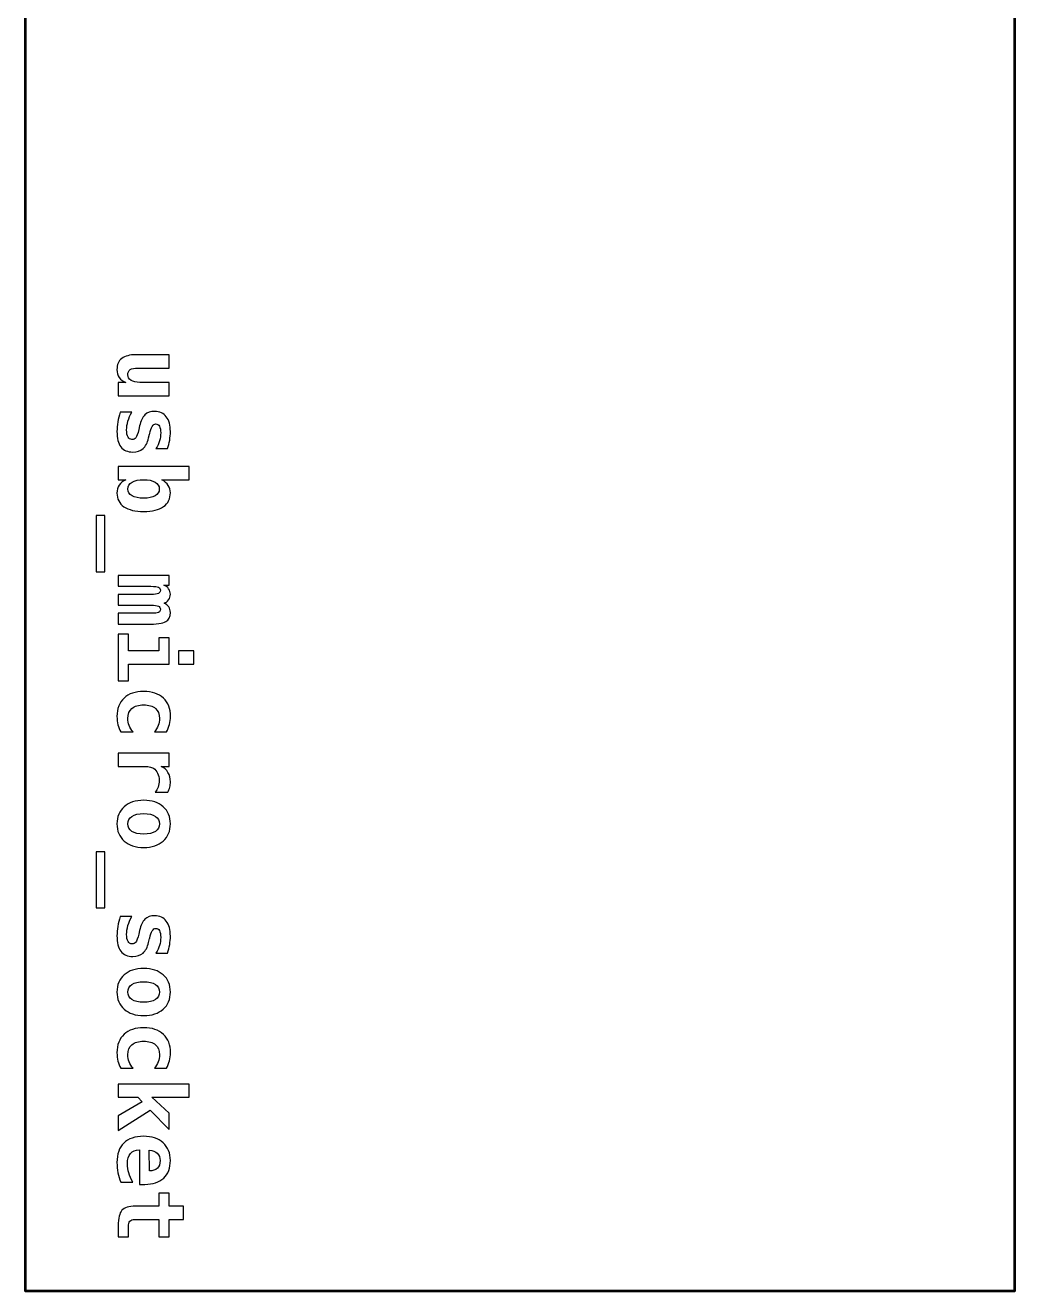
# Model space of a CAD drawing. Header units: centimetres. Extents: x -10.8 to 29.8, y -19.8 to 32.2.
# Drawn here: x 25.25 to 29.75, y -9.25 to -3.5 of the extents above; entities that cross this region are included whole.
import ezdxf

# ---------------------------------------------------------------- set-up
doc = ezdxf.new("R2010")
doc.units = ezdxf.units.CM
doc.header["$MEASUREMENT"] = 0
doc.layers.add('Layer 1', color=7, linetype='Continuous')

msp = doc.modelspace()

# ---------------------------------------------------------------- linework, layer by layer
at = {"layer": 'Layer 1', "lineweight": 53}
msp.add_open_spline([(25.25, 13.25), (25.25, 13.25), (29.75, 13.25), (29.75, 13.25), (29.75, 13.25), (29.75, 13.25), (29.75, -9.25), (29.75, -9.25), (29.75, -9.25), (29.75, -9.25), (25.25, -9.25), (25.25, -9.25), (25.25, -9.25), (25.25, -9.25), (25.25, 13.25), (25.25, 13.25)], degree=3, knots=[0, 0, 0, 0, 0.2, 0.2, 0.2, 0.2, 0.4, 0.4, 0.4, 0.4, 0.6, 0.6, 0.6, 0.6, 1, 1, 1, 1], dxfattribs=at)
at = {"layer": 'Layer 1'}
for points, knots in [([(25.75367, -4.9943), (25.75367, -4.9943), (25.90437, -4.9943), (25.90437, -4.9943), (25.90437, -4.9943), (25.90437, -4.9943), (25.90437, -5.05484), (25.90437, -5.05484), (25.90437, -5.05484), (25.90437, -5.05484), (25.76291, -5.05484), (25.76291, -5.05484), (25.76291, -5.05484), (25.74626, -5.05484), (25.73433, -5.05716), (25.72714, -5.06189), (25.72714, -5.06189), (25.72001, -5.06655), (25.71641, -5.07438), (25.71641, -5.08525), (25.71641, -5.08525), (25.71641, -5.09618), (25.72121, -5.10465), (25.73088, -5.11079), (25.73088, -5.11079), (25.74054, -5.11692), (25.75402, -5.12003), (25.77145, -5.12003), (25.77145, -5.12003), (25.77145, -5.12003), (25.90437, -5.12003), (25.90437, -5.12003), (25.90437, -5.12003), (25.90437, -5.12003), (25.90437, -5.18056), (25.90437, -5.18056), (25.90437, -5.18056), (25.90437, -5.18056), (25.67281, -5.18056), (25.67281, -5.18056), (25.67281, -5.18056), (25.67281, -5.18056), (25.67281, -5.12003), (25.67281, -5.12003), (25.67281, -5.12003), (25.67281, -5.12003), (25.7071, -5.12003), (25.7071, -5.12003), (25.7071, -5.12003), (25.69433, -5.11572), (25.68445, -5.10846), (25.6774, -5.09823), (25.6774, -5.09823), (25.67041, -5.08793), (25.66688, -5.07558), (25.66688, -5.06112), (25.66688, -5.06112), (25.66688, -5.03903), (25.67415, -5.02238), (25.68876, -5.01116), (25.68876, -5.01116), (25.70336, -4.99994), (25.72502, -4.9943), (25.75367, -4.9943)], [0, 0, 0, 0, 0.0588235, 0.0588235, 0.0588235, 0.0588235, 0.1176471, 0.1176471, 0.1176471, 0.1176471, 0.1764706, 0.1764706, 0.1764706, 0.1764706, 0.2352941, 0.2352941, 0.2352941, 0.2352941, 0.2941176, 0.2941176, 0.2941176, 0.2941176, 0.3529412, 0.3529412, 0.3529412, 0.3529412, 0.4117647, 0.4117647, 0.4117647, 0.4117647, 0.4705882, 0.4705882, 0.4705882, 0.4705882, 0.5294118, 0.5294118, 0.5294118, 0.5294118, 0.5882353, 0.5882353, 0.5882353, 0.5882353, 0.6470588, 0.6470588, 0.6470588, 0.6470588, 0.7058824, 0.7058824, 0.7058824, 0.7058824, 0.7647059, 0.7647059, 0.7647059, 0.7647059, 0.8235294, 0.8235294, 0.8235294, 0.8235294, 0.8823529, 0.8823529, 0.8823529, 0.8823529, 1, 1, 1, 1]), ([(25.89717, -5.42101), (25.89717, -5.42101), (25.84426, -5.42101), (25.84426, -5.42101), (25.84426, -5.42101), (25.85138, -5.40986), (25.85675, -5.39822), (25.86042, -5.38616), (25.86042, -5.38616), (25.86401, -5.37409), (25.86585, -5.36196), (25.86585, -5.34982), (25.86585, -5.34982), (25.86585, -5.33628), (25.86387, -5.32604), (25.85999, -5.3192), (25.85999, -5.3192), (25.85604, -5.31229), (25.85026, -5.30883), (25.84257, -5.30883), (25.84257, -5.30883), (25.83156, -5.30883), (25.8226, -5.32358), (25.81568, -5.35307), (25.81568, -5.35307), (25.81568, -5.35307), (25.81512, -5.35533), (25.81512, -5.35533), (25.81512, -5.35533), (25.81512, -5.35533), (25.81096, -5.37268), (25.81096, -5.37268), (25.81096, -5.37268), (25.80574, -5.39477), (25.79727, -5.41099), (25.78563, -5.42122), (25.78563, -5.42122), (25.77399, -5.43152), (25.75825, -5.43667), (25.73843, -5.43667), (25.73843, -5.43667), (25.71458, -5.43667), (25.69666, -5.42884), (25.68473, -5.41325), (25.68473, -5.41325), (25.67281, -5.39759), (25.66688, -5.37409), (25.66688, -5.3427), (25.66688, -5.3427), (25.66688, -5.3288), (25.66808, -5.31447), (25.67048, -5.29994), (25.67048, -5.29994), (25.67288, -5.28533), (25.67648, -5.27052), (25.68128, -5.25549), (25.68128, -5.25549), (25.68128, -5.25549), (25.73419, -5.25549), (25.73419, -5.25549), (25.73419, -5.25549), (25.72664, -5.26882), (25.72086, -5.28244), (25.71691, -5.29627), (25.71691, -5.29627), (25.71289, -5.3101), (25.71091, -5.32343), (25.71091, -5.33642), (25.71091, -5.33642), (25.71091, -5.3506), (25.71296, -5.36132), (25.71712, -5.36859), (25.71712, -5.36859), (25.72121, -5.37586), (25.72721, -5.37953), (25.73504, -5.37953), (25.73504, -5.37953), (25.7428, -5.37953), (25.74873, -5.37691), (25.75282, -5.37176), (25.75282, -5.37176), (25.75698, -5.36661), (25.76136, -5.35434), (25.76608, -5.33486), (25.76608, -5.33486), (25.76608, -5.33486), (25.76975, -5.31814), (25.76975, -5.31814), (25.76975, -5.31814), (25.77504, -5.295), (25.78323, -5.27814), (25.79438, -5.26755), (25.79438, -5.26755), (25.80552, -5.25697), (25.82048, -5.25168), (25.83918, -5.25168), (25.83918, -5.25168), (25.86154, -5.25168), (25.8789, -5.25972), (25.89125, -5.27588), (25.89125, -5.27588), (25.90367, -5.29197), (25.90987, -5.31469), (25.90987, -5.3439), (25.90987, -5.3439), (25.90987, -5.35702), (25.90882, -5.37007), (25.9067, -5.38305), (25.9067, -5.38305), (25.90458, -5.39611), (25.90141, -5.40874), (25.89717, -5.42101)], [0, 0, 0, 0, 0.0344828, 0.0344828, 0.0344828, 0.0344828, 0.0689655, 0.0689655, 0.0689655, 0.0689655, 0.1034483, 0.1034483, 0.1034483, 0.1034483, 0.137931, 0.137931, 0.137931, 0.137931, 0.1724138, 0.1724138, 0.1724138, 0.1724138, 0.2068966, 0.2068966, 0.2068966, 0.2068966, 0.2413793, 0.2413793, 0.2413793, 0.2413793, 0.2758621, 0.2758621, 0.2758621, 0.2758621, 0.3103448, 0.3103448, 0.3103448, 0.3103448, 0.3448276, 0.3448276, 0.3448276, 0.3448276, 0.3793103, 0.3793103, 0.3793103, 0.3793103, 0.4137931, 0.4137931, 0.4137931, 0.4137931, 0.4482759, 0.4482759, 0.4482759, 0.4482759, 0.4827586, 0.4827586, 0.4827586, 0.4827586, 0.5172414, 0.5172414, 0.5172414, 0.5172414, 0.5517241, 0.5517241, 0.5517241, 0.5517241, 0.5862069, 0.5862069, 0.5862069, 0.5862069, 0.6206897, 0.6206897, 0.6206897, 0.6206897, 0.6551724, 0.6551724, 0.6551724, 0.6551724, 0.6896552, 0.6896552, 0.6896552, 0.6896552, 0.7241379, 0.7241379, 0.7241379, 0.7241379, 0.7586207, 0.7586207, 0.7586207, 0.7586207, 0.7931034, 0.7931034, 0.7931034, 0.7931034, 0.8275862, 0.8275862, 0.8275862, 0.8275862, 0.862069, 0.862069, 0.862069, 0.862069, 0.8965517, 0.8965517, 0.8965517, 0.8965517, 0.9310345, 0.9310345, 0.9310345, 0.9310345, 1, 1, 1, 1]), ([(25.87149, -5.5624), (25.88426, -5.56981), (25.89386, -5.57849), (25.90028, -5.58829), (25.90028, -5.58829), (25.9067, -5.59817), (25.90987, -5.60925), (25.90987, -5.62167), (25.90987, -5.62167), (25.90987, -5.64904), (25.89943, -5.67021), (25.87848, -5.68495), (25.87848, -5.68495), (25.85752, -5.69977), (25.82754, -5.70718), (25.78838, -5.70718), (25.78838, -5.70718), (25.74979, -5.70718), (25.71994, -5.69991), (25.6987, -5.68531), (25.6987, -5.68531), (25.67747, -5.6707), (25.66688, -5.65017), (25.66688, -5.62371), (25.66688, -5.62371), (25.66688, -5.60981), (25.67027, -5.59775), (25.67697, -5.58738), (25.67697, -5.58738), (25.68375, -5.57707), (25.69376, -5.56875), (25.7071, -5.5624), (25.7071, -5.5624), (25.7071, -5.5624), (25.67281, -5.5624), (25.67281, -5.5624), (25.67281, -5.5624), (25.67281, -5.5624), (25.67281, -5.50186), (25.67281, -5.50186), (25.67281, -5.50186), (25.67281, -5.50186), (25.99454, -5.50186), (25.99454, -5.50186), (25.99454, -5.50186), (25.99454, -5.50186), (25.99454, -5.5624), (25.99454, -5.5624), (25.99454, -5.5624), (25.99454, -5.5624), (25.87149, -5.5624), (25.87149, -5.5624)], [0, 0, 0, 0, 0.0714286, 0.0714286, 0.0714286, 0.0714286, 0.1428571, 0.1428571, 0.1428571, 0.1428571, 0.2142857, 0.2142857, 0.2142857, 0.2142857, 0.2857143, 0.2857143, 0.2857143, 0.2857143, 0.3571429, 0.3571429, 0.3571429, 0.3571429, 0.4285714, 0.4285714, 0.4285714, 0.4285714, 0.5, 0.5, 0.5, 0.5, 0.5714286, 0.5714286, 0.5714286, 0.5714286, 0.6428571, 0.6428571, 0.6428571, 0.6428571, 0.7142857, 0.7142857, 0.7142857, 0.7142857, 0.7857143, 0.7857143, 0.7857143, 0.7857143, 0.8571429, 0.8571429, 0.8571429, 0.8571429, 1, 1, 1, 1]), ([(25.78796, -5.64664), (25.81032, -5.64664), (25.82782, -5.6429), (25.84045, -5.63549), (25.84045, -5.63549), (25.85315, -5.62809), (25.8595, -5.61778), (25.8595, -5.60473), (25.8595, -5.60473), (25.8595, -5.59168), (25.85315, -5.58131), (25.84045, -5.57376), (25.84045, -5.57376), (25.82782, -5.56621), (25.81032, -5.5624), (25.78796, -5.5624), (25.78796, -5.5624), (25.76566, -5.5624), (25.74809, -5.56621), (25.73546, -5.57376), (25.73546, -5.57376), (25.72276, -5.58131), (25.71641, -5.59168), (25.71641, -5.60473), (25.71641, -5.60473), (25.71641, -5.61778), (25.72276, -5.62809), (25.73546, -5.63549), (25.73546, -5.63549), (25.74809, -5.6429), (25.76566, -5.64664), (25.78796, -5.64664)], [0, 0, 0, 0, 0.1111111, 0.1111111, 0.1111111, 0.1111111, 0.2222222, 0.2222222, 0.2222222, 0.2222222, 0.3333333, 0.3333333, 0.3333333, 0.3333333, 0.4444444, 0.4444444, 0.4444444, 0.4444444, 0.5555556, 0.5555556, 0.5555556, 0.5555556, 0.6666667, 0.6666667, 0.6666667, 0.6666667, 0.7777778, 0.7777778, 0.7777778, 0.7777778, 1, 1, 1, 1]), ([(25.61227, -5.98064), (25.61227, -5.98064), (25.5729, -5.98064), (25.5729, -5.98064), (25.5729, -5.98064), (25.5729, -5.98064), (25.5729, -5.7258), (25.5729, -5.7258), (25.5729, -5.7258), (25.5729, -5.7258), (25.61227, -5.7258), (25.61227, -5.7258), (25.61227, -5.7258), (25.61227, -5.7258), (25.61227, -5.98064), (25.61227, -5.98064)], [0, 0, 0, 0, 0.2, 0.2, 0.2, 0.2, 0.4, 0.4, 0.4, 0.4, 0.6, 0.6, 0.6, 0.6, 1, 1, 1, 1]), ([(25.88116, -6.1233), (25.89097, -6.12782), (25.89816, -6.1336), (25.90282, -6.14066), (25.90282, -6.14066), (25.90755, -6.14771), (25.90987, -6.15632), (25.90987, -6.16648), (25.90987, -6.16648), (25.90987, -6.18645), (25.90296, -6.20028), (25.8892, -6.2079), (25.8892, -6.2079), (25.87544, -6.21559), (25.84673, -6.2194), (25.8032, -6.2194), (25.8032, -6.2194), (25.8032, -6.2194), (25.67281, -6.2194), (25.67281, -6.2194), (25.67281, -6.2194), (25.67281, -6.2194), (25.67281, -6.16987), (25.67281, -6.16987), (25.67281, -6.16987), (25.67281, -6.16987), (25.8214, -6.16987), (25.8214, -6.16987), (25.8214, -6.16987), (25.83861, -6.16987), (25.85011, -6.16853), (25.8559, -6.16592), (25.8559, -6.16592), (25.86169, -6.16331), (25.86458, -6.15858), (25.86458, -6.15167), (25.86458, -6.15167), (25.86458, -6.14475), (25.86162, -6.13995), (25.85569, -6.1372), (25.85569, -6.1372), (25.84976, -6.13445), (25.83833, -6.13304), (25.8214, -6.13304), (25.8214, -6.13304), (25.8214, -6.13304), (25.67281, -6.13304), (25.67281, -6.13304), (25.67281, -6.13304), (25.67281, -6.13304), (25.67281, -6.08393), (25.67281, -6.08393), (25.67281, -6.08393), (25.67281, -6.08393), (25.8214, -6.08393), (25.8214, -6.08393), (25.8214, -6.08393), (25.83833, -6.08393), (25.84976, -6.08252), (25.85569, -6.07977), (25.85569, -6.07977), (25.86162, -6.07702), (25.86458, -6.07222), (25.86458, -6.06531), (25.86458, -6.06531), (25.86458, -6.05839), (25.86169, -6.05366), (25.8559, -6.05105), (25.8559, -6.05105), (25.85011, -6.04844), (25.83861, -6.0471), (25.8214, -6.0471), (25.8214, -6.0471), (25.8214, -6.0471), (25.67281, -6.0471), (25.67281, -6.0471), (25.67281, -6.0471), (25.67281, -6.0471), (25.67281, -5.99757), (25.67281, -5.99757), (25.67281, -5.99757), (25.67281, -5.99757), (25.90437, -5.99757), (25.90437, -5.99757), (25.90437, -5.99757), (25.90437, -5.99757), (25.90437, -6.0416), (25.90437, -6.0416), (25.90437, -6.0416), (25.90437, -6.0416), (25.88031, -6.0416), (25.88031, -6.0416), (25.88031, -6.0416), (25.88941, -6.04506), (25.89661, -6.05056), (25.9019, -6.05818), (25.9019, -6.05818), (25.90719, -6.06573), (25.90987, -6.0742), (25.90987, -6.08358), (25.90987, -6.08358), (25.90987, -6.09296), (25.90705, -6.1015), (25.90148, -6.10926), (25.90148, -6.10926), (25.8959, -6.11695), (25.88913, -6.12168), (25.88116, -6.1233)], [0, 0, 0, 0, 0.0357143, 0.0357143, 0.0357143, 0.0357143, 0.0714286, 0.0714286, 0.0714286, 0.0714286, 0.1071429, 0.1071429, 0.1071429, 0.1071429, 0.1428571, 0.1428571, 0.1428571, 0.1428571, 0.1785714, 0.1785714, 0.1785714, 0.1785714, 0.2142857, 0.2142857, 0.2142857, 0.2142857, 0.25, 0.25, 0.25, 0.25, 0.2857143, 0.2857143, 0.2857143, 0.2857143, 0.3214286, 0.3214286, 0.3214286, 0.3214286, 0.3571429, 0.3571429, 0.3571429, 0.3571429, 0.3928571, 0.3928571, 0.3928571, 0.3928571, 0.4285714, 0.4285714, 0.4285714, 0.4285714, 0.4642857, 0.4642857, 0.4642857, 0.4642857, 0.5, 0.5, 0.5, 0.5, 0.5357143, 0.5357143, 0.5357143, 0.5357143, 0.5714286, 0.5714286, 0.5714286, 0.5714286, 0.6071429, 0.6071429, 0.6071429, 0.6071429, 0.6428571, 0.6428571, 0.6428571, 0.6428571, 0.6785714, 0.6785714, 0.6785714, 0.6785714, 0.7142857, 0.7142857, 0.7142857, 0.7142857, 0.75, 0.75, 0.75, 0.75, 0.7857143, 0.7857143, 0.7857143, 0.7857143, 0.8214286, 0.8214286, 0.8214286, 0.8214286, 0.8571429, 0.8571429, 0.8571429, 0.8571429, 0.8928571, 0.8928571, 0.8928571, 0.8928571, 0.9285714, 0.9285714, 0.9285714, 0.9285714, 1, 1, 1, 1]), ([(25.90437, -6.2812), (25.90437, -6.2812), (25.90437, -6.401), (25.90437, -6.401), (25.90437, -6.401), (25.90437, -6.401), (25.71938, -6.401), (25.71938, -6.401), (25.71938, -6.401), (25.71938, -6.401), (25.71938, -6.47635), (25.71938, -6.47635), (25.71938, -6.47635), (25.71938, -6.47635), (25.67281, -6.47635), (25.67281, -6.47635), (25.67281, -6.47635), (25.67281, -6.47635), (25.67281, -6.26511), (25.67281, -6.26511), (25.67281, -6.26511), (25.67281, -6.26511), (25.71938, -6.26511), (25.71938, -6.26511), (25.71938, -6.26511), (25.71938, -6.26511), (25.71938, -6.34047), (25.71938, -6.34047), (25.71938, -6.34047), (25.71938, -6.34047), (25.85781, -6.34047), (25.85781, -6.34047), (25.85781, -6.34047), (25.85781, -6.34047), (25.85781, -6.2812), (25.85781, -6.2812), (25.85781, -6.2812), (25.85781, -6.2812), (25.90437, -6.2812), (25.90437, -6.2812)], [0, 0, 0, 0, 0.0909091, 0.0909091, 0.0909091, 0.0909091, 0.1818182, 0.1818182, 0.1818182, 0.1818182, 0.2727273, 0.2727273, 0.2727273, 0.2727273, 0.3636364, 0.3636364, 0.3636364, 0.3636364, 0.4545455, 0.4545455, 0.4545455, 0.4545455, 0.5454545, 0.5454545, 0.5454545, 0.5454545, 0.6363636, 0.6363636, 0.6363636, 0.6363636, 0.7272727, 0.7272727, 0.7272727, 0.7272727, 0.8181818, 0.8181818, 0.8181818, 0.8181818, 1, 1, 1, 1]), ([(26.01698, -6.34047), (26.01698, -6.34047), (26.01698, -6.401), (26.01698, -6.401), (26.01698, -6.401), (26.01698, -6.401), (25.94628, -6.401), (25.94628, -6.401), (25.94628, -6.401), (25.94628, -6.401), (25.94628, -6.34047), (25.94628, -6.34047), (25.94628, -6.34047), (25.94628, -6.34047), (26.01698, -6.34047), (26.01698, -6.34047)], [0, 0, 0, 0, 0.2, 0.2, 0.2, 0.2, 0.4, 0.4, 0.4, 0.4, 0.6, 0.6, 0.6, 0.6, 1, 1, 1, 1]), ([(25.68466, -6.7096), (25.67874, -6.69937), (25.67429, -6.68844), (25.67133, -6.67673), (25.67133, -6.67673), (25.66837, -6.66501), (25.66688, -6.65246), (25.66688, -6.63891), (25.66688, -6.63891), (25.66688, -6.60321), (25.67761, -6.57534), (25.69913, -6.55523), (25.69913, -6.55523), (25.72058, -6.53512), (25.75035, -6.52503), (25.78838, -6.52503), (25.78838, -6.52503), (25.82655, -6.52503), (25.85639, -6.53519), (25.87798, -6.55544), (25.87798, -6.55544), (25.8995, -6.57569), (25.9103, -6.60363), (25.9103, -6.63933), (25.9103, -6.63933), (25.9103, -6.65175), (25.90882, -6.66367), (25.90592, -6.67517), (25.90592, -6.67517), (25.90303, -6.68667), (25.89859, -6.69818), (25.89252, -6.7096), (25.89252, -6.7096), (25.89252, -6.7096), (25.83706, -6.7096), (25.83706, -6.7096), (25.83706, -6.7096), (25.84468, -6.70079), (25.85054, -6.69112), (25.85463, -6.68054), (25.85463, -6.68054), (25.85872, -6.67002), (25.86077, -6.65909), (25.86077, -6.6478), (25.86077, -6.6478), (25.86077, -6.62811), (25.85449, -6.61294), (25.84193, -6.60236), (25.84193, -6.60236), (25.82937, -6.59171), (25.81152, -6.58642), (25.78838, -6.58642), (25.78838, -6.58642), (25.76524, -6.58642), (25.74746, -6.59171), (25.73504, -6.60236), (25.73504, -6.60236), (25.72262, -6.61294), (25.71641, -6.62811), (25.71641, -6.6478), (25.71641, -6.6478), (25.71641, -6.65951), (25.71839, -6.67045), (25.72227, -6.68068), (25.72227, -6.68068), (25.72622, -6.69084), (25.73215, -6.7005), (25.74012, -6.7096), (25.74012, -6.7096), (25.74012, -6.7096), (25.68466, -6.7096), (25.68466, -6.7096)], [0, 0, 0, 0, 0.0526316, 0.0526316, 0.0526316, 0.0526316, 0.1052632, 0.1052632, 0.1052632, 0.1052632, 0.1578947, 0.1578947, 0.1578947, 0.1578947, 0.2105263, 0.2105263, 0.2105263, 0.2105263, 0.2631579, 0.2631579, 0.2631579, 0.2631579, 0.3157895, 0.3157895, 0.3157895, 0.3157895, 0.3684211, 0.3684211, 0.3684211, 0.3684211, 0.4210526, 0.4210526, 0.4210526, 0.4210526, 0.4736842, 0.4736842, 0.4736842, 0.4736842, 0.5263158, 0.5263158, 0.5263158, 0.5263158, 0.5789474, 0.5789474, 0.5789474, 0.5789474, 0.6315789, 0.6315789, 0.6315789, 0.6315789, 0.6842105, 0.6842105, 0.6842105, 0.6842105, 0.7368421, 0.7368421, 0.7368421, 0.7368421, 0.7894737, 0.7894737, 0.7894737, 0.7894737, 0.8421053, 0.8421053, 0.8421053, 0.8421053, 0.8947368, 0.8947368, 0.8947368, 0.8947368, 1, 1, 1, 1]), ([(25.84045, -6.98307), (25.84652, -6.97644), (25.8511, -6.96868), (25.85414, -6.95979), (25.85414, -6.95979), (25.85717, -6.9509), (25.85865, -6.94116), (25.85865, -6.93051), (25.85865, -6.93051), (25.85865, -6.91774), (25.85639, -6.90652), (25.85195, -6.89692), (25.85195, -6.89692), (25.84743, -6.88733), (25.84094, -6.87992), (25.83241, -6.8747), (25.83241, -6.8747), (25.82718, -6.87138), (25.82083, -6.86905), (25.81336, -6.86778), (25.81336, -6.86778), (25.80595, -6.86644), (25.79466, -6.86581), (25.77949, -6.86581), (25.77949, -6.86581), (25.77949, -6.86581), (25.67281, -6.86581), (25.67281, -6.86581), (25.67281, -6.86581), (25.67281, -6.86581), (25.67281, -6.80527), (25.67281, -6.80527), (25.67281, -6.80527), (25.67281, -6.80527), (25.90437, -6.80527), (25.90437, -6.80527), (25.90437, -6.80527), (25.90437, -6.80527), (25.90437, -6.86581), (25.90437, -6.86581), (25.90437, -6.86581), (25.90437, -6.86581), (25.86832, -6.86581), (25.86832, -6.86581), (25.86832, -6.86581), (25.88158, -6.87174), (25.89181, -6.88084), (25.89901, -6.89311), (25.89901, -6.89311), (25.90628, -6.90539), (25.90987, -6.91971), (25.90987, -6.93615), (25.90987, -6.93615), (25.90987, -6.94441), (25.90889, -6.95252), (25.90684, -6.96042), (25.90684, -6.96042), (25.90487, -6.96833), (25.9019, -6.97587), (25.89802, -6.98307), (25.89802, -6.98307), (25.89802, -6.98307), (25.84045, -6.98307), (25.84045, -6.98307)], [0, 0, 0, 0, 0.0588235, 0.0588235, 0.0588235, 0.0588235, 0.1176471, 0.1176471, 0.1176471, 0.1176471, 0.1764706, 0.1764706, 0.1764706, 0.1764706, 0.2352941, 0.2352941, 0.2352941, 0.2352941, 0.2941176, 0.2941176, 0.2941176, 0.2941176, 0.3529412, 0.3529412, 0.3529412, 0.3529412, 0.4117647, 0.4117647, 0.4117647, 0.4117647, 0.4705882, 0.4705882, 0.4705882, 0.4705882, 0.5294118, 0.5294118, 0.5294118, 0.5294118, 0.5882353, 0.5882353, 0.5882353, 0.5882353, 0.6470588, 0.6470588, 0.6470588, 0.6470588, 0.7058824, 0.7058824, 0.7058824, 0.7058824, 0.7647059, 0.7647059, 0.7647059, 0.7647059, 0.8235294, 0.8235294, 0.8235294, 0.8235294, 0.8823529, 0.8823529, 0.8823529, 0.8823529, 1, 1, 1, 1]), ([(25.78838, -7.02032), (25.8257, -7.02032), (25.85527, -7.02999), (25.87714, -7.04932), (25.87714, -7.04932), (25.89894, -7.06872), (25.90987, -7.09468), (25.90987, -7.12735), (25.90987, -7.12735), (25.90987, -7.16009), (25.89894, -7.18612), (25.87714, -7.20553), (25.87714, -7.20553), (25.85527, -7.22486), (25.8257, -7.23452), (25.78838, -7.23452), (25.78838, -7.23452), (25.75106, -7.23452), (25.72149, -7.22486), (25.69962, -7.20553), (25.69962, -7.20553), (25.67782, -7.18612), (25.66688, -7.16009), (25.66688, -7.12735), (25.66688, -7.12735), (25.66688, -7.09468), (25.67782, -7.06872), (25.69962, -7.04932), (25.69962, -7.04932), (25.72149, -7.02999), (25.75106, -7.02032), (25.78838, -7.02032)], [0, 0, 0, 0, 0.1111111, 0.1111111, 0.1111111, 0.1111111, 0.2222222, 0.2222222, 0.2222222, 0.2222222, 0.3333333, 0.3333333, 0.3333333, 0.3333333, 0.4444444, 0.4444444, 0.4444444, 0.4444444, 0.5555556, 0.5555556, 0.5555556, 0.5555556, 0.6666667, 0.6666667, 0.6666667, 0.6666667, 0.7777778, 0.7777778, 0.7777778, 0.7777778, 1, 1, 1, 1]), ([(25.86077, -7.12735), (25.86077, -7.11289), (25.85442, -7.10153), (25.84165, -7.09327), (25.84165, -7.09327), (25.82888, -7.08502), (25.8111, -7.08086), (25.78838, -7.08086), (25.78838, -7.08086), (25.76566, -7.08086), (25.74788, -7.08502), (25.73511, -7.09327), (25.73511, -7.09327), (25.72234, -7.10153), (25.71599, -7.11289), (25.71599, -7.12735), (25.71599, -7.12735), (25.71599, -7.14189), (25.72234, -7.15332), (25.73511, -7.16157), (25.73511, -7.16157), (25.74788, -7.16983), (25.76566, -7.17399), (25.78838, -7.17399), (25.78838, -7.17399), (25.8111, -7.17399), (25.82888, -7.16983), (25.84165, -7.16157), (25.84165, -7.16157), (25.85442, -7.15332), (25.86077, -7.14189), (25.86077, -7.12735)], [0, 0, 0, 0, 0.1111111, 0.1111111, 0.1111111, 0.1111111, 0.2222222, 0.2222222, 0.2222222, 0.2222222, 0.3333333, 0.3333333, 0.3333333, 0.3333333, 0.4444444, 0.4444444, 0.4444444, 0.4444444, 0.5555556, 0.5555556, 0.5555556, 0.5555556, 0.6666667, 0.6666667, 0.6666667, 0.6666667, 0.7777778, 0.7777778, 0.7777778, 0.7777778, 1, 1, 1, 1]), ([(25.61227, -7.50968), (25.61227, -7.50968), (25.5729, -7.50968), (25.5729, -7.50968), (25.5729, -7.50968), (25.5729, -7.50968), (25.5729, -7.25484), (25.5729, -7.25484), (25.5729, -7.25484), (25.5729, -7.25484), (25.61227, -7.25484), (25.61227, -7.25484), (25.61227, -7.25484), (25.61227, -7.25484), (25.61227, -7.50968), (25.61227, -7.50968)], [0, 0, 0, 0, 0.2, 0.2, 0.2, 0.2, 0.4, 0.4, 0.4, 0.4, 0.6, 0.6, 0.6, 0.6, 1, 1, 1, 1]), ([(25.89717, -7.71457), (25.89717, -7.71457), (25.84426, -7.71457), (25.84426, -7.71457), (25.84426, -7.71457), (25.85138, -7.70342), (25.85675, -7.69178), (25.86042, -7.67972), (25.86042, -7.67972), (25.86401, -7.66765), (25.86585, -7.65552), (25.86585, -7.64338), (25.86585, -7.64338), (25.86585, -7.62984), (25.86387, -7.6196), (25.85999, -7.61276), (25.85999, -7.61276), (25.85604, -7.60585), (25.85026, -7.60239), (25.84257, -7.60239), (25.84257, -7.60239), (25.83156, -7.60239), (25.8226, -7.61714), (25.81568, -7.64663), (25.81568, -7.64663), (25.81568, -7.64663), (25.81512, -7.64889), (25.81512, -7.64889), (25.81512, -7.64889), (25.81512, -7.64889), (25.81096, -7.66624), (25.81096, -7.66624), (25.81096, -7.66624), (25.80574, -7.68833), (25.79727, -7.70455), (25.78563, -7.71478), (25.78563, -7.71478), (25.77399, -7.72508), (25.75825, -7.73023), (25.73843, -7.73023), (25.73843, -7.73023), (25.71458, -7.73023), (25.69666, -7.7224), (25.68473, -7.70681), (25.68473, -7.70681), (25.67281, -7.69115), (25.66688, -7.66765), (25.66688, -7.63626), (25.66688, -7.63626), (25.66688, -7.62236), (25.66808, -7.60803), (25.67048, -7.5935), (25.67048, -7.5935), (25.67288, -7.57889), (25.67648, -7.56408), (25.68128, -7.54905), (25.68128, -7.54905), (25.68128, -7.54905), (25.73419, -7.54905), (25.73419, -7.54905), (25.73419, -7.54905), (25.72664, -7.56238), (25.72086, -7.576), (25.71691, -7.58983), (25.71691, -7.58983), (25.71289, -7.60366), (25.71091, -7.61699), (25.71091, -7.62998), (25.71091, -7.62998), (25.71091, -7.64416), (25.71296, -7.65488), (25.71712, -7.66215), (25.71712, -7.66215), (25.72121, -7.66942), (25.72721, -7.67309), (25.73504, -7.67309), (25.73504, -7.67309), (25.7428, -7.67309), (25.74873, -7.67047), (25.75282, -7.66532), (25.75282, -7.66532), (25.75698, -7.66017), (25.76136, -7.6479), (25.76608, -7.62842), (25.76608, -7.62842), (25.76608, -7.62842), (25.76975, -7.6117), (25.76975, -7.6117), (25.76975, -7.6117), (25.77504, -7.58856), (25.78323, -7.5717), (25.79438, -7.56111), (25.79438, -7.56111), (25.80552, -7.55053), (25.82048, -7.54524), (25.83918, -7.54524), (25.83918, -7.54524), (25.86154, -7.54524), (25.8789, -7.55328), (25.89125, -7.56944), (25.89125, -7.56944), (25.90367, -7.58553), (25.90987, -7.60825), (25.90987, -7.63746), (25.90987, -7.63746), (25.90987, -7.65058), (25.90882, -7.66363), (25.9067, -7.67661), (25.9067, -7.67661), (25.90458, -7.68967), (25.90141, -7.7023), (25.89717, -7.71457)], [0, 0, 0, 0, 0.0344828, 0.0344828, 0.0344828, 0.0344828, 0.0689655, 0.0689655, 0.0689655, 0.0689655, 0.1034483, 0.1034483, 0.1034483, 0.1034483, 0.137931, 0.137931, 0.137931, 0.137931, 0.1724138, 0.1724138, 0.1724138, 0.1724138, 0.2068966, 0.2068966, 0.2068966, 0.2068966, 0.2413793, 0.2413793, 0.2413793, 0.2413793, 0.2758621, 0.2758621, 0.2758621, 0.2758621, 0.3103448, 0.3103448, 0.3103448, 0.3103448, 0.3448276, 0.3448276, 0.3448276, 0.3448276, 0.3793103, 0.3793103, 0.3793103, 0.3793103, 0.4137931, 0.4137931, 0.4137931, 0.4137931, 0.4482759, 0.4482759, 0.4482759, 0.4482759, 0.4827586, 0.4827586, 0.4827586, 0.4827586, 0.5172414, 0.5172414, 0.5172414, 0.5172414, 0.5517241, 0.5517241, 0.5517241, 0.5517241, 0.5862069, 0.5862069, 0.5862069, 0.5862069, 0.6206897, 0.6206897, 0.6206897, 0.6206897, 0.6551724, 0.6551724, 0.6551724, 0.6551724, 0.6896552, 0.6896552, 0.6896552, 0.6896552, 0.7241379, 0.7241379, 0.7241379, 0.7241379, 0.7586207, 0.7586207, 0.7586207, 0.7586207, 0.7931034, 0.7931034, 0.7931034, 0.7931034, 0.8275862, 0.8275862, 0.8275862, 0.8275862, 0.862069, 0.862069, 0.862069, 0.862069, 0.8965517, 0.8965517, 0.8965517, 0.8965517, 0.9310345, 0.9310345, 0.9310345, 0.9310345, 1, 1, 1, 1]), ([(25.78838, -7.78484), (25.8257, -7.78484), (25.85527, -7.79451), (25.87714, -7.81384), (25.87714, -7.81384), (25.89894, -7.83324), (25.90987, -7.8592), (25.90987, -7.89187), (25.90987, -7.89187), (25.90987, -7.92461), (25.89894, -7.95064), (25.87714, -7.97005), (25.87714, -7.97005), (25.85527, -7.98938), (25.8257, -7.99904), (25.78838, -7.99904), (25.78838, -7.99904), (25.75106, -7.99904), (25.72149, -7.98938), (25.69962, -7.97005), (25.69962, -7.97005), (25.67782, -7.95064), (25.66688, -7.92461), (25.66688, -7.89187), (25.66688, -7.89187), (25.66688, -7.8592), (25.67782, -7.83324), (25.69962, -7.81384), (25.69962, -7.81384), (25.72149, -7.79451), (25.75106, -7.78484), (25.78838, -7.78484)], [0, 0, 0, 0, 0.1111111, 0.1111111, 0.1111111, 0.1111111, 0.2222222, 0.2222222, 0.2222222, 0.2222222, 0.3333333, 0.3333333, 0.3333333, 0.3333333, 0.4444444, 0.4444444, 0.4444444, 0.4444444, 0.5555556, 0.5555556, 0.5555556, 0.5555556, 0.6666667, 0.6666667, 0.6666667, 0.6666667, 0.7777778, 0.7777778, 0.7777778, 0.7777778, 1, 1, 1, 1]), ([(25.86077, -7.89187), (25.86077, -7.87741), (25.85442, -7.86605), (25.84165, -7.85779), (25.84165, -7.85779), (25.82888, -7.84954), (25.8111, -7.84538), (25.78838, -7.84538), (25.78838, -7.84538), (25.76566, -7.84538), (25.74788, -7.84954), (25.73511, -7.85779), (25.73511, -7.85779), (25.72234, -7.86605), (25.71599, -7.87741), (25.71599, -7.89187), (25.71599, -7.89187), (25.71599, -7.90641), (25.72234, -7.91784), (25.73511, -7.92609), (25.73511, -7.92609), (25.74788, -7.93435), (25.76566, -7.93851), (25.78838, -7.93851), (25.78838, -7.93851), (25.8111, -7.93851), (25.82888, -7.93435), (25.84165, -7.92609), (25.84165, -7.92609), (25.85442, -7.91784), (25.86077, -7.90641), (25.86077, -7.89187)], [0, 0, 0, 0, 0.1111111, 0.1111111, 0.1111111, 0.1111111, 0.2222222, 0.2222222, 0.2222222, 0.2222222, 0.3333333, 0.3333333, 0.3333333, 0.3333333, 0.4444444, 0.4444444, 0.4444444, 0.4444444, 0.5555556, 0.5555556, 0.5555556, 0.5555556, 0.6666667, 0.6666667, 0.6666667, 0.6666667, 0.7777778, 0.7777778, 0.7777778, 0.7777778, 1, 1, 1, 1]), ([(25.68466, -8.23864), (25.67874, -8.22841), (25.67429, -8.21748), (25.67133, -8.20577), (25.67133, -8.20577), (25.66837, -8.19405), (25.66688, -8.1815), (25.66688, -8.16795), (25.66688, -8.16795), (25.66688, -8.13225), (25.67761, -8.10438), (25.69913, -8.08427), (25.69913, -8.08427), (25.72058, -8.06416), (25.75035, -8.05407), (25.78838, -8.05407), (25.78838, -8.05407), (25.82655, -8.05407), (25.85639, -8.06423), (25.87798, -8.08448), (25.87798, -8.08448), (25.8995, -8.10473), (25.9103, -8.13267), (25.9103, -8.16837), (25.9103, -8.16837), (25.9103, -8.18079), (25.90882, -8.19271), (25.90592, -8.20421), (25.90592, -8.20421), (25.90303, -8.21571), (25.89859, -8.22722), (25.89252, -8.23864), (25.89252, -8.23864), (25.89252, -8.23864), (25.83706, -8.23864), (25.83706, -8.23864), (25.83706, -8.23864), (25.84468, -8.22983), (25.85054, -8.22016), (25.85463, -8.20958), (25.85463, -8.20958), (25.85872, -8.19906), (25.86077, -8.18813), (25.86077, -8.17684), (25.86077, -8.17684), (25.86077, -8.15715), (25.85449, -8.14198), (25.84193, -8.1314), (25.84193, -8.1314), (25.82937, -8.12075), (25.81152, -8.11546), (25.78838, -8.11546), (25.78838, -8.11546), (25.76524, -8.11546), (25.74746, -8.12075), (25.73504, -8.1314), (25.73504, -8.1314), (25.72262, -8.14198), (25.71641, -8.15715), (25.71641, -8.17684), (25.71641, -8.17684), (25.71641, -8.18855), (25.71839, -8.19949), (25.72227, -8.20972), (25.72227, -8.20972), (25.72622, -8.21988), (25.73215, -8.22954), (25.74012, -8.23864), (25.74012, -8.23864), (25.74012, -8.23864), (25.68466, -8.23864), (25.68466, -8.23864)], [0, 0, 0, 0, 0.0526316, 0.0526316, 0.0526316, 0.0526316, 0.1052632, 0.1052632, 0.1052632, 0.1052632, 0.1578947, 0.1578947, 0.1578947, 0.1578947, 0.2105263, 0.2105263, 0.2105263, 0.2105263, 0.2631579, 0.2631579, 0.2631579, 0.2631579, 0.3157895, 0.3157895, 0.3157895, 0.3157895, 0.3684211, 0.3684211, 0.3684211, 0.3684211, 0.4210526, 0.4210526, 0.4210526, 0.4210526, 0.4736842, 0.4736842, 0.4736842, 0.4736842, 0.5263158, 0.5263158, 0.5263158, 0.5263158, 0.5789474, 0.5789474, 0.5789474, 0.5789474, 0.6315789, 0.6315789, 0.6315789, 0.6315789, 0.6842105, 0.6842105, 0.6842105, 0.6842105, 0.7368421, 0.7368421, 0.7368421, 0.7368421, 0.7894737, 0.7894737, 0.7894737, 0.7894737, 0.8421053, 0.8421053, 0.8421053, 0.8421053, 0.8947368, 0.8947368, 0.8947368, 0.8947368, 1, 1, 1, 1]), ([(25.99454, -8.31018), (25.99454, -8.31018), (25.99454, -8.37072), (25.99454, -8.37072), (25.99454, -8.37072), (25.99454, -8.37072), (25.82563, -8.37072), (25.82563, -8.37072), (25.82563, -8.37072), (25.82563, -8.37072), (25.90437, -8.44346), (25.90437, -8.44346), (25.90437, -8.44346), (25.90437, -8.44346), (25.90437, -8.51691), (25.90437, -8.51691), (25.90437, -8.51691), (25.90437, -8.51691), (25.81794, -8.42921), (25.81794, -8.42921), (25.81794, -8.42921), (25.81794, -8.42921), (25.67281, -8.52185), (25.67281, -8.52185), (25.67281, -8.52185), (25.67281, -8.52185), (25.67281, -8.45489), (25.67281, -8.45489), (25.67281, -8.45489), (25.67281, -8.45489), (25.78118, -8.39139), (25.78118, -8.39139), (25.78118, -8.39139), (25.78118, -8.39139), (25.76129, -8.37072), (25.76129, -8.37072), (25.76129, -8.37072), (25.76129, -8.37072), (25.67281, -8.37072), (25.67281, -8.37072), (25.67281, -8.37072), (25.67281, -8.37072), (25.67281, -8.31018), (25.67281, -8.31018), (25.67281, -8.31018), (25.67281, -8.31018), (25.99454, -8.31018), (25.99454, -8.31018)], [0, 0, 0, 0, 0.0769231, 0.0769231, 0.0769231, 0.0769231, 0.1538462, 0.1538462, 0.1538462, 0.1538462, 0.2307692, 0.2307692, 0.2307692, 0.2307692, 0.3076923, 0.3076923, 0.3076923, 0.3076923, 0.3846154, 0.3846154, 0.3846154, 0.3846154, 0.4615385, 0.4615385, 0.4615385, 0.4615385, 0.5384615, 0.5384615, 0.5384615, 0.5384615, 0.6153846, 0.6153846, 0.6153846, 0.6153846, 0.6923077, 0.6923077, 0.6923077, 0.6923077, 0.7692308, 0.7692308, 0.7692308, 0.7692308, 0.8461538, 0.8461538, 0.8461538, 0.8461538, 1, 1, 1, 1]), ([(25.68424, -8.75679), (25.67845, -8.74275), (25.67415, -8.72843), (25.67126, -8.71382), (25.67126, -8.71382), (25.66837, -8.69922), (25.66688, -8.68377), (25.66688, -8.66754), (25.66688, -8.66754), (25.66688, -8.6288), (25.67725, -8.59924), (25.698, -8.57878), (25.698, -8.57878), (25.71874, -8.55832), (25.74859, -8.54809), (25.78753, -8.54809), (25.78753, -8.54809), (25.82528, -8.54809), (25.85512, -8.55797), (25.877, -8.57765), (25.877, -8.57765), (25.89894, -8.59734), (25.90987, -8.62422), (25.90987, -8.65823), (25.90987, -8.65823), (25.90987, -8.69252), (25.89971, -8.71919), (25.8794, -8.73809), (25.8794, -8.73809), (25.859, -8.75707), (25.83036, -8.76653), (25.79339, -8.76653), (25.79339, -8.76653), (25.79339, -8.76653), (25.76891, -8.76653), (25.76891, -8.76653), (25.76891, -8.76653), (25.76891, -8.76653), (25.76891, -8.6099), (25.76891, -8.6099), (25.76891, -8.6099), (25.7507, -8.61004), (25.73716, -8.6154), (25.7282, -8.62598), (25.7282, -8.62598), (25.71924, -8.63657), (25.71472, -8.65237), (25.71472, -8.67347), (25.71472, -8.67347), (25.71472, -8.68737), (25.7167, -8.70098), (25.72072, -8.71453), (25.72072, -8.71453), (25.72467, -8.72801), (25.73102, -8.74205), (25.7397, -8.75679), (25.7397, -8.75679), (25.7397, -8.75679), (25.68424, -8.75679), (25.68424, -8.75679)], [0, 0, 0, 0, 0.0625, 0.0625, 0.0625, 0.0625, 0.125, 0.125, 0.125, 0.125, 0.1875, 0.1875, 0.1875, 0.1875, 0.25, 0.25, 0.25, 0.25, 0.3125, 0.3125, 0.3125, 0.3125, 0.375, 0.375, 0.375, 0.375, 0.4375, 0.4375, 0.4375, 0.4375, 0.5, 0.5, 0.5, 0.5, 0.5625, 0.5625, 0.5625, 0.5625, 0.625, 0.625, 0.625, 0.625, 0.6875, 0.6875, 0.6875, 0.6875, 0.75, 0.75, 0.75, 0.75, 0.8125, 0.8125, 0.8125, 0.8125, 0.875, 0.875, 0.875, 0.875, 1, 1, 1, 1]), ([(25.8142, -8.70557), (25.83022, -8.70529), (25.84235, -8.70119), (25.85054, -8.69329), (25.85054, -8.69329), (25.85879, -8.68532), (25.86289, -8.67368), (25.86289, -8.65823), (25.86289, -8.65823), (25.86289, -8.64433), (25.85865, -8.63325), (25.85011, -8.62499), (25.85011, -8.62499), (25.84165, -8.61674), (25.82958, -8.6118), (25.81399, -8.61032), (25.81399, -8.61032), (25.81399, -8.61032), (25.8142, -8.70557), (25.8142, -8.70557)], [0, 0, 0, 0, 0.1666667, 0.1666667, 0.1666667, 0.1666667, 0.3333333, 0.3333333, 0.3333333, 0.3333333, 0.5, 0.5, 0.5, 0.5, 0.6666667, 0.6666667, 0.6666667, 0.6666667, 1, 1, 1, 1]), ([(25.96999, -8.92654), (25.96999, -8.92654), (25.90437, -8.92654), (25.90437, -8.92654), (25.90437, -8.92654), (25.90437, -8.92654), (25.90437, -9.0057), (25.90437, -9.0057), (25.90437, -9.0057), (25.90437, -9.0057), (25.85781, -9.0057), (25.85781, -9.0057), (25.85781, -9.0057), (25.85781, -9.0057), (25.85781, -8.92654), (25.85781, -8.92654), (25.85781, -8.92654), (25.85781, -8.92654), (25.7483, -8.92654), (25.7483, -8.92654), (25.7483, -8.92654), (25.738, -8.92654), (25.73059, -8.92908), (25.72608, -8.93409), (25.72608, -8.93409), (25.72163, -8.9391), (25.71938, -8.9475), (25.71938, -8.95921), (25.71938, -8.95921), (25.71938, -8.95921), (25.71938, -9.0057), (25.71938, -9.0057), (25.71938, -9.0057), (25.71938, -9.0057), (25.67281, -9.0057), (25.67281, -9.0057), (25.67281, -9.0057), (25.67281, -9.0057), (25.67281, -8.95483), (25.67281, -8.95483), (25.67281, -8.95483), (25.67281, -8.92012), (25.67838, -8.89663), (25.68946, -8.88442), (25.68946, -8.88442), (25.70054, -8.87214), (25.72114, -8.86601), (25.7512, -8.86601), (25.7512, -8.86601), (25.7512, -8.86601), (25.85781, -8.86601), (25.85781, -8.86601), (25.85781, -8.86601), (25.85781, -8.86601), (25.85781, -8.80674), (25.85781, -8.80674), (25.85781, -8.80674), (25.85781, -8.80674), (25.90437, -8.80674), (25.90437, -8.80674), (25.90437, -8.80674), (25.90437, -8.80674), (25.90437, -8.86601), (25.90437, -8.86601), (25.90437, -8.86601), (25.90437, -8.86601), (25.96999, -8.86601), (25.96999, -8.86601), (25.96999, -8.86601), (25.96999, -8.86601), (25.96999, -8.92654), (25.96999, -8.92654)], [0, 0, 0, 0, 0.0526316, 0.0526316, 0.0526316, 0.0526316, 0.1052632, 0.1052632, 0.1052632, 0.1052632, 0.1578947, 0.1578947, 0.1578947, 0.1578947, 0.2105263, 0.2105263, 0.2105263, 0.2105263, 0.2631579, 0.2631579, 0.2631579, 0.2631579, 0.3157895, 0.3157895, 0.3157895, 0.3157895, 0.3684211, 0.3684211, 0.3684211, 0.3684211, 0.4210526, 0.4210526, 0.4210526, 0.4210526, 0.4736842, 0.4736842, 0.4736842, 0.4736842, 0.5263158, 0.5263158, 0.5263158, 0.5263158, 0.5789474, 0.5789474, 0.5789474, 0.5789474, 0.6315789, 0.6315789, 0.6315789, 0.6315789, 0.6842105, 0.6842105, 0.6842105, 0.6842105, 0.7368421, 0.7368421, 0.7368421, 0.7368421, 0.7894737, 0.7894737, 0.7894737, 0.7894737, 0.8421053, 0.8421053, 0.8421053, 0.8421053, 0.8947368, 0.8947368, 0.8947368, 0.8947368, 1, 1, 1, 1])]:
    msp.add_open_spline(points, degree=3, knots=knots, dxfattribs=at)

doc.saveas('drawing.dxf')
